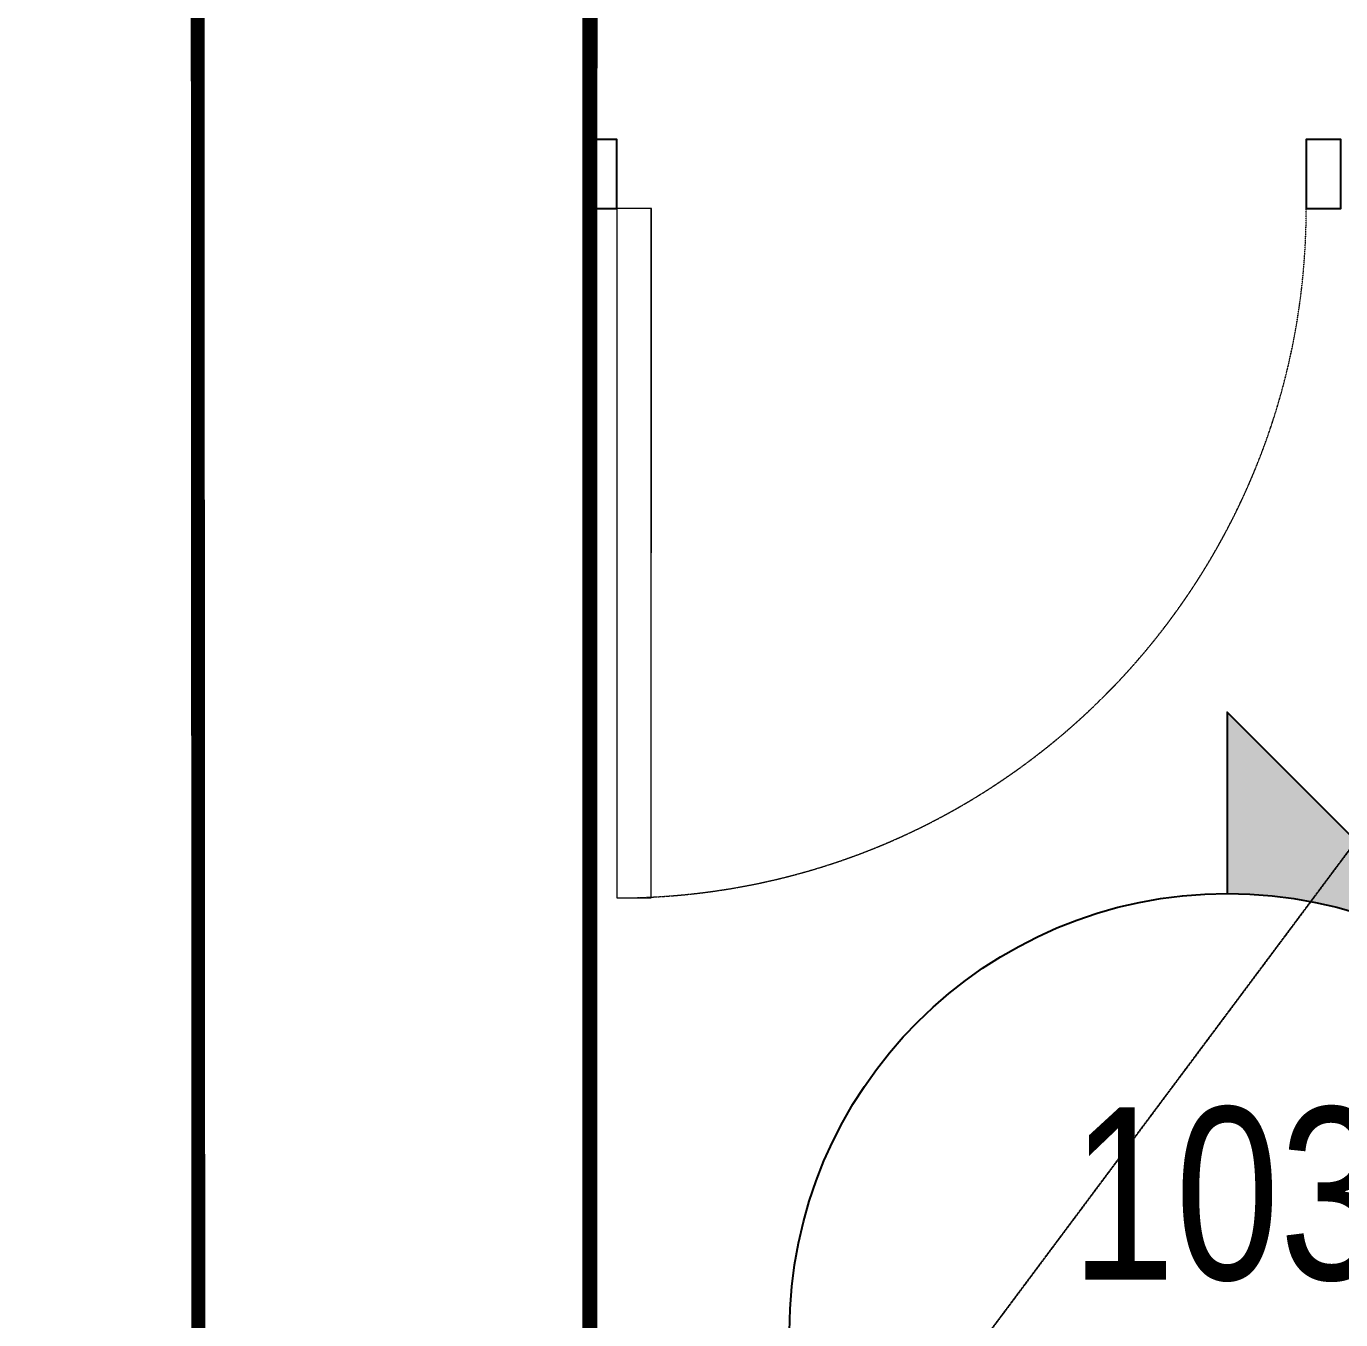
# Model space of a CAD drawing. Header units: centimetres. Extents: x -6122352 to 6876996, y -1694241 to 2592194.
# Drawn here: x 127531 to 129438, y -30383 to -28507 of the extents above; entities that cross this region are included whole.
import ezdxf
from ezdxf.enums import TextEntityAlignment as Align
from ezdxf.xclip import XClip

# ---------------------------------------------------------------- set-up
doc = ezdxf.new("R2010")
doc.units = ezdxf.units.CM
doc.header["$MEASUREMENT"] = 0
doc.header["$XCLIPFRAME"] = 2
for name, pattern in [('23585-XR-AR-END-GROUND FLOOR$0$XR-END-GROUND FLOOR PLAN$0$HIDDEN2', [0.1875, 0.125, -0.0625]), ('DASHED2', [0.375, 0.25, -0.125]), ('XR-AR-END-SETTING OUT PLAN$0$23261-XR-AR-SI-GF$0$HIDDEN', [0.375, 0.25, -0.125]), ('XR-AR-END-SETTING OUT PLAN$0$23585-XR-AR-END-GROUND FLOOR$0$23261-XR-AR-SI-GF$0$HIDDEN', [0.375, 0.25, -0.125]), ('XR-AR-END-SETTING OUT PLAN$0$23585-XR-AR-END-GROUND FLOOR$0$XR-END-GROUND FLOOR PLAN$0$HIDDEN2', [0.1875, 0.125, -0.0625])]:
    doc.linetypes.add(name, pattern=pattern)
for name, color, linetype in [('00-MI-DIM', 7, 'Continuous'), ('23585-XR-AR-BOUNDARY WALLS AND SETBACKS$0$setback', 7, 'XR-AR-END-SETTING OUT PLAN$0$23261-XR-AR-SI-GF$0$HIDDEN'), ('@MI-REF LAYER', 7, 'Continuous'), ('B_TH_4', 7, 'Continuous')]:
    doc.layers.add(name, color=color, linetype=linetype)
doc.layers.add('08-Compound Wall-3', color=5, linetype='Continuous', lineweight=25, true_color=0x0000ff)
for name, color, linetype, lineweight in [('23585-XR-AR-END-GROUND FLOOR$0$A-LOVR-PLAN', 251, 'Continuous', 9), ('A-ANNO-TEXT', 3, 'Continuous', 25), ('XR-AR-END-SETTING OUT PLAN$0$23585-XR-AR-END-GROUND FLOOR$0$A-FLOR-OVHD', 9, 'XR-AR-END-SETTING OUT PLAN$0$23585-XR-AR-END-GROUND FLOOR$0$23261-XR-AR-SI-GF$0$HIDDEN', 15), ('XR-AR-END-SETTING OUT PLAN$0$23585-XR-AR-END-GROUND FLOOR$0$A-GLAZ-SILL', 8, 'Continuous', 5), ('XR-AR-END-SETTING OUT PLAN$0$23585-XR-AR-END-GROUND FLOOR$0$A-GLAZ-WNDO', 232, 'Continuous', 9), ('XR-AR-END-SETTING OUT PLAN$0$23585-XR-AR-END-GROUND FLOOR$0$A-LOVR-PLAN', 111, 'Continuous', 9), ('XR-AR-END-SETTING OUT PLAN$0$23585-XR-AR-END-GROUND FLOOR$0$A-WALL', 7, 'Continuous', 30)]:
    doc.layers.add(name, color=color, linetype=linetype, lineweight=lineweight)
doc.styles.add('Arial Narrow', font='ARIALN.TTF', dxfattribs={"width": 0.95, "height": 500})
doc.styles.get("Standard").update_dxf_attribs({"font": 'arial.ttf'})
doc.dimstyles.new('LEADER', dxfattribs={"dimtxt": 0.18, "dimasz": 0.25, "dimexe": 0.18, "dimexo": 0.0625, "dimgap": 0.09, "dimtad": 0, "dimtih": 1, "dimtoh": 1, "dimdec": 4, "dimzin": 0, "dimdsep": 46, "dimtxsty": 'Standard', "dimblk": 'DOT', "dimcen": 0.09, "dimadec": 0, "dimazin": 0, "dimtfac": 1, "dimtdec": 4, "dimtofl": 0, "dimtmove": 0, "dimatfit": 3, "dimldrblk": 'DOT', "dimfxl": 1, "dimtolj": 1, "dimtzin": 0, "dimarcsym": 0})

# ---------------------------------------------------------------- blocks, each defined once
blk = doc.blocks.new('23585-XR-AR-BOUNDARY WALLS AND SETBACKS')
at = {"layer": '23585-XR-AR-BOUNDARY WALLS AND SETBACKS$0$setback', "ltscale": 40, "const_width": 0.05}
blk.add_lwpolyline([(496482.7465575228, 2768938.266069014), (496468.3693618508, 2768951.439640108), (496472.5242740114, 2768955.974177996), (496476.5774013817, 2768960.39789873), (496480.6310491082, 2768964.821550814), (496484.6844491076, 2768969.245350815), (496488.7378421992, 2768973.669143274), (496492.8907719729, 2768978.201506046), (496507.268439416, 2768965.02861297), (496503.11500178, 2768960.495598367), (496499.0616017811, 2768956.071798366), (496495.0082017799, 2768951.647998367), (496490.9548017806, 2768947.224198367), (496486.9014429426, 2768942.800443289)], close=True, dxfattribs=at)
blk = doc.blocks.new('A$C9d9485f6')
at = {"layer": 'A-ANNO-TEXT', "rotation": 312.4881850805905}
blk.add_blockref('23585-XR-AR-BOUNDARY WALLS AND SETBACKS', (-2377088.534775567, -1504219.252137818), dxfattribs=at)
blk = doc.blocks.new('XR-AR-END-SETTING OUT PLAN$0$23585-XR-AR-END-GROUND FLOOR$0$XR-END-GROUND FLOOR PLAN$0$A$C69996ABC')
at = {"layer": 'XR-AR-END-SETTING OUT PLAN$0$23585-XR-AR-END-GROUND FLOOR$0$A-GLAZ-SILL'}
blk.add_line((0.2499999770720933, 0.9999993968456202), (0.249999977072207, 0.0999993968456252), dxfattribs=at)
at = {"layer": 'XR-AR-END-SETTING OUT PLAN$0$23585-XR-AR-END-GROUND FLOOR$0$A-GLAZ-WNDO'}
for p, q in [((-2.292778056300904e-08, 0.9999993968456202), (-2.292778056300904e-08, 0.9499993968456231)), ((0.2499999770720933, 0.9999993968456202), (-2.292778056300904e-08, 0.9999993968456202)), ((0.1499999770722127, 0.9499993968456231), (0.1499999770722127, 0.9999993968456202)), ((0.1499999770722109, 0.999999396845622), (0.1499999770722127, 0.09999939684562342)), ((-2.292778056300904e-08, 0.9499993968456231), (0.1499999770722127, 0.9499993968456231)), ((-2.292778056300904e-08, 0.9499993968456231), (-2.292778056300904e-08, 0.1499993968456224)), ((0.1499999770722127, 0.1499993968456224), (-2.292778056300904e-08, 0.1499993968456224)), ((-2.292787470992153e-08, 0.09999939684561099), (-2.292787470992153e-08, 0.1499993968456099)), ((0.1499999770722127, 0.0999993968456252), (0.1499999770722127, 0.1499993968456224)), ((0.249999977072207, 0.0999993968456252), (-2.292778056300904e-08, 0.0999993968456252))]:
    blk.add_line(p, q, dxfattribs=at)
blk.add_lwpolyline([(-2.292779299750691e-08, 0.9499993968456231), (-2.292779299750691e-08, 0.1499993968456224), (0.04999997707220416, 0.1499993968456224), (0.04999997707220416, 0.9499993968456231)], close=True, dxfattribs=at)
blk.add_lwpolyline([(0.04999997707215442, 0.0999993968456181), (-2.292784451185526e-08, 0.0999993968456181)], dxfattribs=at)
blk = doc.blocks.new('XR-AR-END-SETTING OUT PLAN$0$23585-XR-AR-END-GROUND FLOOR$0$XR-END-GROUND FLOOR PLAN$0$A$C45491A9B')
blk.add_lwpolyline([(-50, 0), (0, 0), (0, 1000), (-50, 1000)], close=True)
at = {"color": 8, "linetype": 'XR-AR-END-SETTING OUT PLAN$0$23585-XR-AR-END-GROUND FLOOR$0$XR-END-GROUND FLOOR PLAN$0$HIDDEN2'}
blk.add_arc((0, -4.547473508864641e-13), 1000, 90, 180, dxfattribs=at)
blk = doc.blocks.new('23585-XR-AR-END-GROUND FLOOR$0$XR-END-GROUND FLOOR PLAN$0$A$C45491A9B')
blk.add_lwpolyline([(-50, 0), (0, 0), (0, 1000), (-50, 1000)], close=True)
at = {"color": 8, "linetype": '23585-XR-AR-END-GROUND FLOOR$0$XR-END-GROUND FLOOR PLAN$0$HIDDEN2'}
blk.add_arc((0, -4.547473508864641e-13), 1000, 90, 180, dxfattribs=at)
blk = doc.blocks.new('XR-AR-END-SETTING OUT PLAN')
at = {"layer": '08-Compound Wall-3'}
for points in [[(1950.044146533911, 10600.00060864944), (1900.044146533911, 10600.00060864944), (1900.044145320485, 10500.00060864944), (1950.044146842208, 10500.00060864944)], [(3000.044145816123, 10600.00056898237), (2950.044145816123, 10600.00056898237), (2950.044144602697, 10500.00056898237), (3000.04414612442, 10500.00056898237)]]:
    blk.add_lwpolyline(points, close=True, dxfattribs=at)
at = {"layer": 'XR-AR-END-SETTING OUT PLAN$0$23585-XR-AR-END-GROUND FLOOR$0$A-FLOR-OVHD', "color": 8, "ltscale": 5}
for p, q in [((3250.106041446328, 11000.02068042755), (3750.106041744351, 10499.99855422974)), ((3750.106041803956, 10999.99855422974), (3250.106041803956, 10499.99855327606))]:
    blk.add_line(p, q, dxfattribs=at)
at = {"layer": 'XR-AR-END-SETTING OUT PLAN$0$23585-XR-AR-END-GROUND FLOOR$0$A-LOVR-PLAN', "color": 8}
blk.add_lwpolyline([(1900.100967183709, 10600.00063562393), (1900.100967362523, 10500.00063371658)], dxfattribs=at)
for points in [[(1950.100967422128, 10600.00060844421), (1900.100967302918, 10600.00060892105), (1900.100966289639, 10500.00060892105), (1950.100967779756, 10500.00060939789)], [(3000.100967124104, 10600.00057029724), (2950.10096617043, 10600.0005698204), (2950.100965276361, 10500.00057029724), (3000.100966647267, 10500.0005698204)]]:
    blk.add_lwpolyline(points, close=True, dxfattribs=at)
at = {"layer": 'XR-AR-END-SETTING OUT PLAN$0$23585-XR-AR-END-GROUND FLOOR$0$A-WALL', "color": 8}
for points in [[(3850.106042101979, 10500.01968860626), (5750.107330158353, 10500.00084400177), (5750.107415214181, 10250.00188541412), (4790.107357934117, 10249.9985537529), (4790.107358291745, 10149.99855566025), (4540.107357993722, 10149.99855566025), (4540.10735835135, 10249.9985537529), (3000.102095916867, 10249.99855327606), (3000.102079048753, 11999.99910259247), (3250.104392960668, 11999.99910163879), (3250.104392841458, 11100.02067995071), (3850.106042161584, 11100.02068090439), (3850.10604198277, 10499.99947547913)], [(3750.106041803956, 10700.02068090439), (3750.106041803956, 10999.99855422974), (3450.106041863561, 11000.02068042755), (3250.106041446328, 11000.02068042755), (3250.106041803956, 10499.99855327606), (3750.106041744351, 10499.99855422974), (3750.106041803956, 10700.02068090439)]]:
    blk.add_lwpolyline(points, dxfattribs=at)
at = {"color": 8, "xscale": 1000.000000000001, "yscale": 1000.000000000001, "zscale": 1000.000000000001}
blk.add_blockref('XR-AR-END-SETTING OUT PLAN$0$23585-XR-AR-END-GROUND FLOOR$0$XR-END-GROUND FLOOR PLAN$0$A$C69996ABC', (3000.101009145379, 11899.99970579147), dxfattribs=at)
at = {"layer": '23585-XR-AR-END-GROUND FLOOR$0$A-LOVR-PLAN'}
blk.add_blockref('23585-XR-AR-END-GROUND FLOOR$0$XR-END-GROUND FLOOR PLAN$0$A$C45491A9B', (2950.044147029549, 10600.00058481902), dxfattribs=at)
at = {"layer": 'XR-AR-END-SETTING OUT PLAN$0$23585-XR-AR-END-GROUND FLOOR$0$A-LOVR-PLAN', "color": 8}
blk.add_blockref('XR-AR-END-SETTING OUT PLAN$0$23585-XR-AR-END-GROUND FLOOR$0$XR-END-GROUND FLOOR PLAN$0$A$C45491A9B', (2950.100967720151, 10600.00058603287), dxfattribs=at)
blk = doc.blocks.new('END UNIT')
at = {"xscale": 0.001, "yscale": 0.001, "zscale": 0.001}
blk.add_blockref('XR-AR-END-SETTING OUT PLAN', (-9.150201729830158, 0), dxfattribs=at)
blk = doc.blocks.new('TH_4')
blk.add_blockref('END UNIT', (495802.3053798428, 2769130.514097063))
blk = doc.blocks.new('A$C780da55d')
at = {"layer": 'B_TH_4', "xscale": 1.000039159572381, "yscale": 1.000039159572381, "zscale": 1.000039159572381}
blk.add_blockref('TH_4', (-495814.0704651335, -2769239.302089663), dxfattribs=at)
blk = doc.blocks.new('23585-XR-AR-MALDIVE-2$0$TH_4')
blk.add_blockref('A$C780da55d', (495794.655359471, 2769130.864096801))
blk = doc.blocks.new('_Dot')
at = {"color": 0, "linetype": 'ByBlock', "lineweight": -2}
blk.add_line((-0.5, 0), (-1, 0), dxfattribs=at)
at = {"color": 0, "linetype": 'ByBlock', "const_width": 0.5}
blk.add_lwpolyline([(-0.25, 0, 1), (0.25, 0, 1)], format="xyb", close=True, dxfattribs=at)
blk = doc.blocks.new('*U1433')
h = blk.add_hatch(color=94)
edge = h.paths.add_edge_path()
edge.add_line((5.939717128804604e-15, -6.350000000000011), (8.368224606966381e-15, -8.98025612106916))
edge.add_line((8.368224606966381e-15, -8.98025612106916), (8.98025612106915, 1.77635683940025e-15))
edge.add_line((8.98025612106915, 1.523523610149499e-15), (-1.243449787580175e-14, 8.980256121069147))
edge.add_line((-1.272660810163914e-14, 8.980256121069147), (-1.481004699555399e-14, 6.349999999999988))
edge.add_arc((-8.312618846878051e-15, -1.154631945610163e-14), 6.35, -89.99999999999989, 90.00000000000011, ccw=False)
at = {"color": 94}
blk.add_line((-6.35, -5.639932965095795e-15), (6.35, -1.127986593019159e-14), dxfattribs=at)
for points in [[(5.939717128804604e-15, -6.350000000000011), (8.368224606966381e-15, -8.98025612106916), (8.98025612106915, 1.523523610149499e-15), (-1.272660810163914e-14, 8.980256121069147), (-1.481004699555399e-14, 6.349999999999988, -0.9999999999999994)], [(4.490128060534561, 4.490128060534586, -0.4142135623730951), (4.490128060534575, -4.490128060534572), (8.98025612106915, 1.393137613336025e-14), (4.490128060534566, 4.490128060534586)]]:
    blk.add_lwpolyline(points, format="xyb", close=True)
blk.add_circle((-1.409983241273949e-15, -5.639932965095795e-15), 6.35, dxfattribs=at)
at = {"style": 'Arial Narrow', "width": 0.95, "flags": 8}
blk.add_attdef('VIEWNUMBER', text='', height=2.5, dxfattribs=at).set_placement((-1.409983241273949e-15, -5.639932965095795e-15), align=Align.BOTTOM_CENTER)
blk.add_attdef('SHEETNUMBER', text='', height=2.5, dxfattribs=at).set_placement((-1.409983241273949e-15, -1.587500000000005), align=Align.TOP_CENTER)

msp = doc.modelspace()

# ---------------------------------------------------------------- hatches: boundary and pattern name
at = {"layer": '@MI-REF LAYER'}
h = msp.add_hatch(dxfattribs=at)
h.set_pattern_fill('ANSI31', color=256, scale=1999.999998458916, angle=186.7183412143764)
h.set_pattern_definition([(231.7183412143764, (-2377109729.195271, -1504175463.930205), (196.2436825049419, -154.8819453021617), [])])
h.paths.add_polyline_path([(92037.13902258463, -23664.3948279237), (128338.704709431, -23670.85480309973), (128336.2093290135, -37944.68568790456), (122085.9638312767, -37943.57343604637), (122086.1519751847, -37642.94383336664), (98284.7186077416, -37638.70829634352), (98284.79975513293, -37939.33794656528), (92034.55425807217, -37938.22569720303)])

# ---------------------------------------------------------------- block references
at = {"layer": '@MI-REF LAYER', "xscale": 1000, "yscale": 1000, "zscale": 1000}
msp.add_blockref('A$C9d9485f6', (-23958.95045533385, 48155.57226163784), dxfattribs=at)

# ---------------------------------------------------------------- next in the draw order: block references
at = {"layer": '@MI-REF LAYER'}
ref = msp.add_blockref('23585-XR-AR-MALDIVE-2$0$TH_4', (496417262.486582, 2769024071.136306), dxfattribs=dict(at, xscale=999.9999999999998, yscale=999.9999999999998, zscale=999.9999999999998, rotation=179.9898040398786))
XClip(ref).set_block_clipping_path([(495835.39554444235, 2769154.4543920932), (495826.3054936873, 2769154.4143740092), (495820.3054908863, 2769154.4143365184), (495814.30548605276, 2769154.414299026), (495808.30548121966, 2769154.4142615357), (495802.3054763861, 2769154.4142240435), (495793.3572849813, 2769154.454544789), (495793.3582675471, 2769130.514365376), (495835.3955587419, 2769130.5143724433)])

# ---------------------------------------------------------------- next in the draw order: linework, layer by layer
at = {"layer": '@MI-REF LAYER', "const_width": 5}
msp.add_lwpolyline([(128336.2540242733, -37944.68569592456), (122085.9638314471, -37943.5734359267), (122086.1519760981, -37642.94383344002), (98284.7186079132, -37638.70829618581), (98284.79975523063, -37939.33794651444), (92034.55425771952, -37938.22569750743), (92037.1390228465, -23664.39482768384), (128338.704709444, -23670.85480311403)], close=True, dxfattribs=at)

# ---------------------------------------------------------------- next in the draw order: block references
at = {"layer": '00-MI-DIM'}
ref = msp.add_blockref('*U1433', (129273.4270262392, -30399.65754114561, 157.4610399852849), dxfattribs=dict(at, xscale=100, yscale=100, zscale=100))
ref.add_attrib('VIEWNUMBER', '103', dxfattribs={"layer": '0', "height": 250, "style": 'Arial Narrow', "width": 0.95}).set_placement((129273.4270262392, -30399.65754114561, 157.4610399852849), align=Align.BOTTOM_CENTER)
ref.add_attrib('SHEETNUMBER', 'G2-T1', dxfattribs={"layer": '0', "height": 250, "style": 'Arial Narrow', "width": 0.95}).set_placement((129273.4270262392, -30558.40754114561, 157.4610399852849), align=Align.TOP_CENTER)

# ---------------------------------------------------------------- next in the draw order: wipeouts: each hides what was drawn before it
at = {"color": 10}
msp.add_wipeout([(92037.13902258464, -23664.3948279237), (128338.70470943095, -23670.854803099734), (128336.20932901348, -37944.685687904566), (122085.96383127675, -37943.57343604637), (122086.15197518466, -37642.94383336664), (98284.71860774161, -37638.708296343524), (98284.79975513293, -37939.337946565276), (92034.55425807218, -37938.22569720303)], dxfattribs=at).dxf.layer = '@MI-REF LAYER'

# ---------------------------------------------------------------- next in the draw order: linework, layer by layer
at = {"layer": '@MI-REF LAYER', "color": 1, "const_width": 19.99999999999999}
msp.add_lwpolyline([(131218.9053719082, -18263.51550715232), (127784.7336620974, -21771.32661891595), (127778.5613923502, -26084.92718756002), (127173.171064216, -26091.95583549578), (127778.5613923502, -26084.92718756002), (127784.7563589779, -38245.8471246859), (131200.0174047367, -41913.44301183979)], dxfattribs=at)

# ---------------------------------------------------------------- next in the draw order: leaders
at = {"layer": '@MI-REF LAYER', "linetype": 'DASHED2'}
msp.add_leader([(130193.3673452926, -28706.38024518375), (127172.5880985862, -32751.31953390549)], dimstyle='LEADER', dxfattribs=at)

doc.saveas('drawing.dxf')
